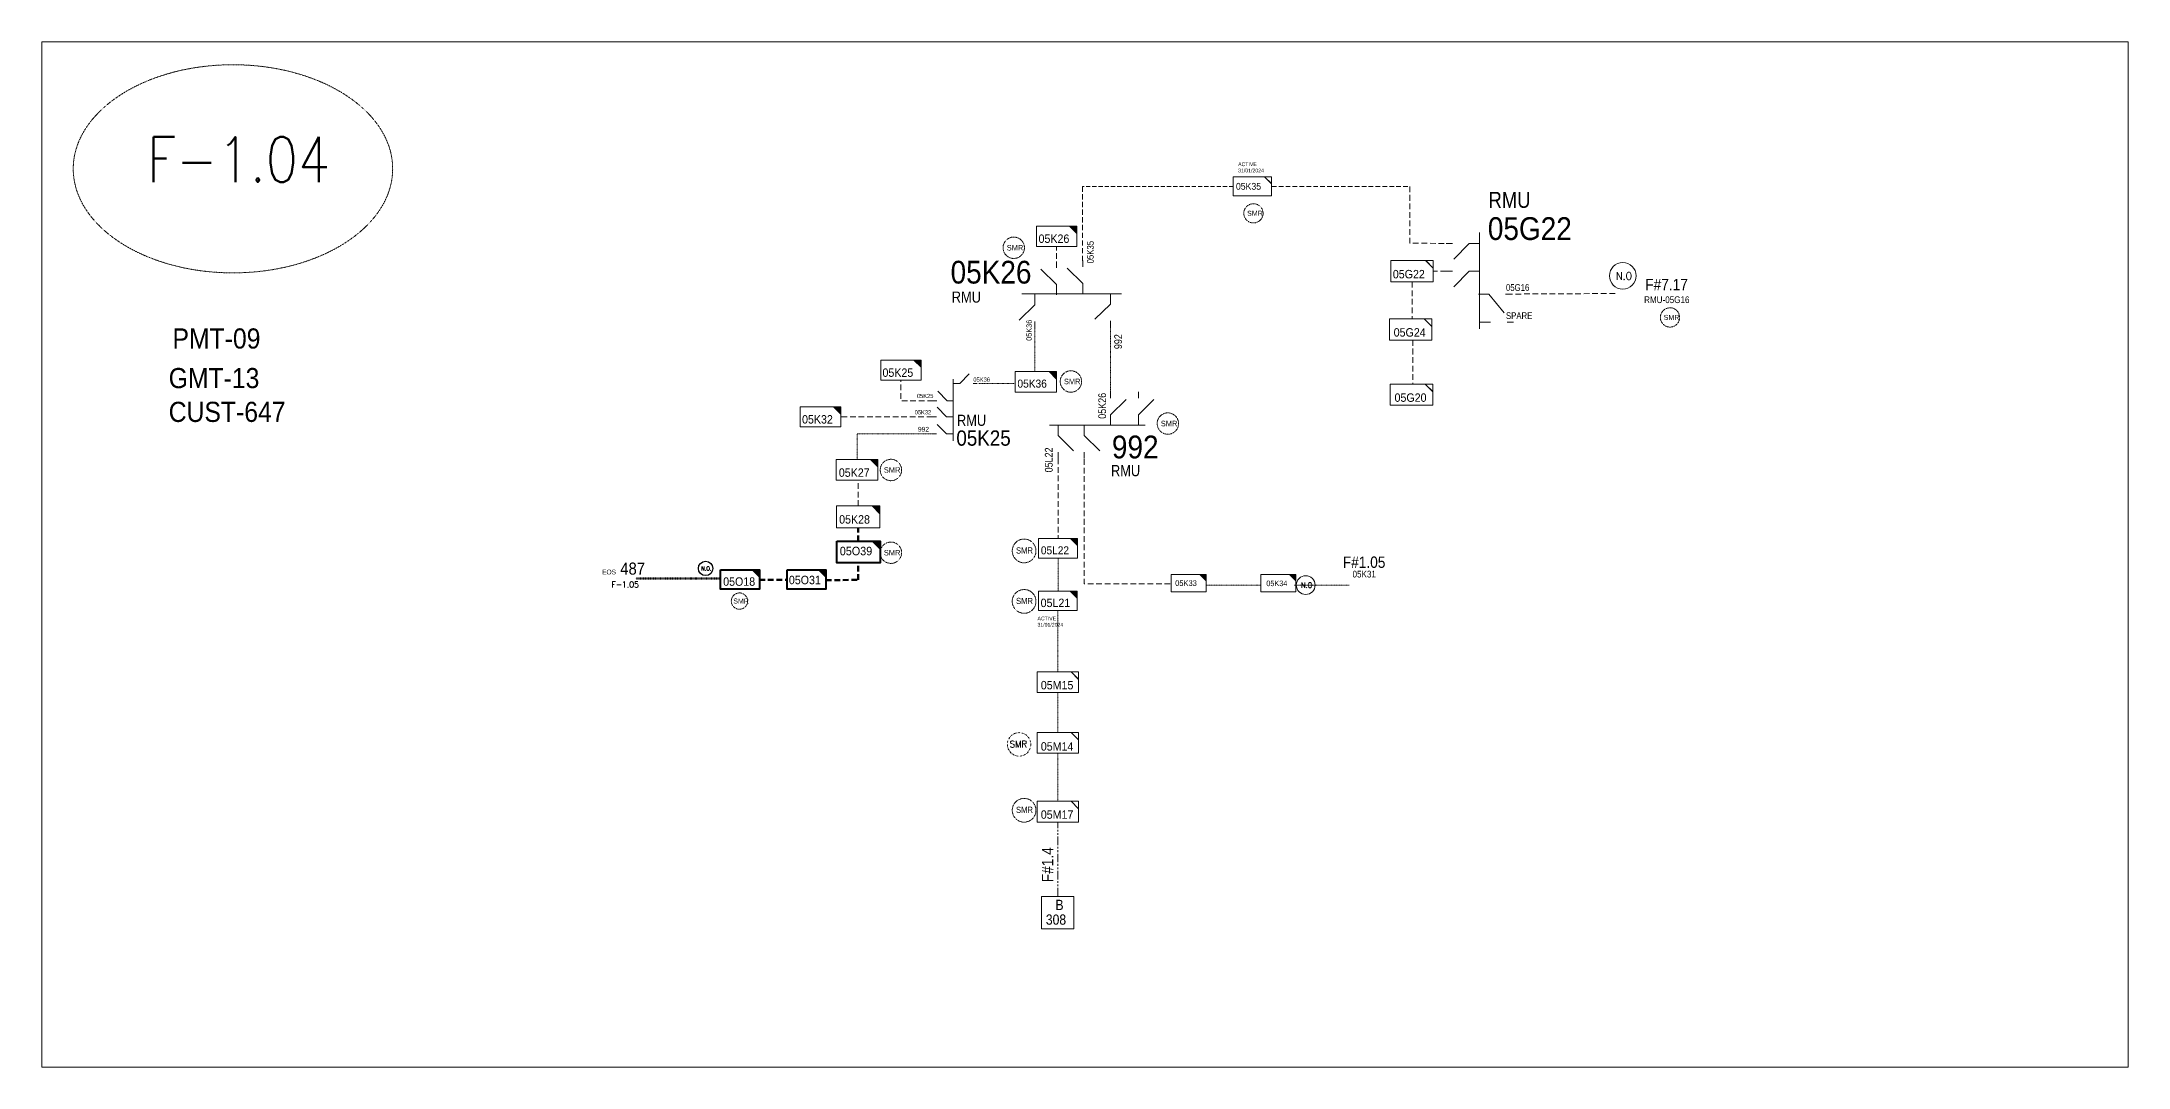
# Model space of a CAD drawing. Header units: metres. Extents: x 65984 to 144644, y -19036 to 23726.
# Drawn here: x 115238 to 116155, y 13446 to 13897 of the extents above; entities that cross this region are included whole.
import ezdxf
from ezdxf.enums import TextEntityAlignment as Align

# ---------------------------------------------------------------- set-up
doc = ezdxf.new("R2010")
doc.units = ezdxf.units.M
doc.header["$MEASUREMENT"] = 0
for name, pattern in [('( Hidden )', [0.375, 0.25, -0.125]), ('( Phantom )', [2.5, 1.25, -0.25, 0.25, -0.25, 0.25, -0.25]), ('DGN Style 3', [0.013877, 0, -0.013877]), ('DGN Style 4', [1.6, 0.8, -0.4, 0, -0.4])]:
    doc.linetypes.add(name, pattern=pattern)
doc.layers.get('0').update_dxf_attribs({"color": 95, "lineweight": 40})
for name, color, linetype, lineweight in [('d_eos', 111, 'Continuous', 40), ('d_eos no', 121, 'Continuous', 40), ('d_switch', 95, 'Continuous', 40), ('d_tf no', 6, 'Continuous', 40), ('d_ug cable', 95, 'Continuous', 40), ('d_ug main line', 95, 'Continuous', 40), ('d_unit sub', 7, 'Continuous', 40), ('FDR  1  05', 172, 'Continuous', 40), ('fedr no', 95, 'Continuous', 40), ('GRID STATION 01', 7, 'Continuous', 40), ('Level 37', 7, 'Continuous', 0), ('O H MAIN FEEDER', 4, 'Continuous', 100), ('SW N O', 114, 'Continuous', 30)]:
    doc.layers.add(name, color=color, linetype=linetype, lineweight=lineweight)
doc.styles.add('NASKHF', font='naskhf.shx', dxfattribs={"height": 8})
doc.styles.add('Style-Arial', font='arial.ttf')
doc.styles.add('Style-ENGINEERING', font='ENGINEERING.shx')
doc.styles.add('Style-msdefault', font='msdefault.shx')
doc.styles.add('Style-simplex', font='simplex.shx')
doc.styles.add('Style-STANDARD', font='STANDARD.shx')

# ---------------------------------------------------------------- blocks, each defined once
blk = doc.blocks.new('TF_8')
at = {"color": 0, "linetype": 'ByBlock', "lineweight": -2}
blk.add_line((6.3, 4.95), (9.9, 1.35), dxfattribs=at)
blk.add_3dface([(-10.1, 4.95), (9.9, 4.95), (9.9, -5.05), (-10.1, -5.05)], dxfattribs=at)
blk = doc.blocks.new('exist.us-1000kva')
at = {"color": 0, "linetype": 'ByBlock', "lineweight": -2, "flags": 128}
blk.add_lwpolyline([(40, 12.9), (32.8, 20), (40, 20)], close=True, dxfattribs=at)
at = {"color": 0, "linetype": 'ByBlock', "lineweight": -2, "extrusion": (0, 0, -1)}
blk.add_solid([(-40, 12.9), (-32.8, 20), (-40, 20)], dxfattribs=at)
at = {"color": 0, "linetype": 'ByBlock', "lineweight": -2, "xscale": 2, "yscale": 2}
blk.add_blockref('TF_8', (20.2, 10.1), dxfattribs=at)
blk = doc.blocks.new('*U892')
at = {"layer": 'SW N O', "color": 3}
blk.add_circle((0, 0), 16.8, dxfattribs=at)
at = {"layer": 'SW N O', "color": 3, "style": 'Style-STANDARD'}
blk.add_text('N.O.', height=9.6, dxfattribs=at).set_placement((1.7, -0.2), align=Align.MIDDLE_CENTER)
blk = doc.blocks.new('*U2976')
at = {"layer": 'd_unit sub', "color": 13, "linetype": 'Continuous', "lineweight": 13, "flags": 128}
blk.add_lwpolyline([(20, 10), (20, 2.7), (12.8, 10)], close=True, dxfattribs=at)
at = {"layer": 'd_unit sub', "color": 13, "linetype": 'Continuous', "lineweight": 13, "xscale": 2, "yscale": 2, "zscale": 0.9363321571879382, "rotation": 359.9999999999999}
blk.add_blockref('TF_8', (0.2, 0.1), dxfattribs=at)
blk = doc.blocks.new('*U2977')
at = {"layer": 'd_unit sub', "color": 2, "linetype": 'Continuous', "lineweight": 13, "flags": 128}
blk.add_lwpolyline([(20, 10), (20, 2.7), (12.8, 10)], close=True, dxfattribs=at)
at = {"layer": 'd_unit sub', "color": 2, "linetype": 'Continuous', "lineweight": 13, "xscale": 2, "yscale": 2, "zscale": 0.9363321571879382, "rotation": 359.9999999999999}
blk.add_blockref('TF_8', (0.2, 0.1), dxfattribs=at)
blk = doc.blocks.new('*U2978')
at = {"layer": 'd_unit sub', "color": 13, "linetype": 'Continuous', "lineweight": 13, "flags": 128}
blk.add_lwpolyline([(8.54, 1.23), (5.47, 4.25), (8.54, 4.25)], close=True, dxfattribs=at)
at = {"layer": 'd_unit sub', "color": 13, "linetype": 'Continuous', "lineweight": 13, "xscale": 0.8535245333131423, "yscale": 0.8535245333131423, "zscale": 0.3903911822581667, "rotation": 359.9999999999999}
blk.add_blockref('TF_8', (0.09, 0.03), dxfattribs=at)
blk = doc.blocks.new('*U3778')
at = {"layer": 'd_unit sub', "color": 2, "linetype": 'Continuous', "lineweight": 13, "flags": 128}
blk.add_lwpolyline([(8.54, 1.23), (5.47, 4.25), (8.54, 4.25)], close=True, dxfattribs=at)
at = {"layer": 'd_unit sub', "color": 2, "linetype": 'Continuous', "lineweight": 13, "xscale": 0.8535245333131423, "yscale": 0.8535245333131423, "zscale": 0.3903911822581667, "rotation": 359.9999999999999}
blk.add_blockref('TF_8', (0.09, 0.03), dxfattribs=at)
blk = doc.blocks.new('*U1430')
at = {"layer": 'SW N O', "color": 3, "lineweight": 13}
blk.add_circle((0, 0), 16.8, dxfattribs=at)
at = {"layer": 'SW N O', "color": 3, "lineweight": 13, "style": 'Style-STANDARD'}
blk.add_text('N.O', height=9.6, dxfattribs=at).set_placement((1.7, -0.2), align=Align.MIDDLE_CENTER)

msp = doc.modelspace()

# ---------------------------------------------------------------- linework, layer by layer
at = {"layer": 'd_eos', "color": 7, "linetype": 'Continuous', "lineweight": 13, "ltscale": 0.625574}
for p, q in [((115857.84, 13808.1), (115855.07, 13808.1)), ((115865.14, 13808.1), (115858.47, 13801.24)), ((115869.69, 13808.1), (115865.14, 13808.1)), ((115869.69, 13770.58), (115869.69, 13812.99)), ((115857.84, 13795.94), (115855.07, 13795.94)), ((115865.14, 13795.93), (115858.47, 13789.07)), ((115869.69, 13795.93), (115865.14, 13795.93)), ((115869.28, 13785.91), (115873.83, 13785.91)), ((115873.83, 13785.91), (115880.49, 13777.6)), ((115881.13, 13785.91), (115883.9, 13785.91)), ((115674.29, 13773.82), (115674.29, 13771.06)), ((115707.52, 13774.19), (115707.52, 13771.42)), ((115870.05, 13773.58), (115874.61, 13773.58)), ((115881.91, 13773.58), (115884.67, 13773.58))]:
    msp.add_line(p, q, dxfattribs=at)
at = {"layer": 'd_eos', "color": 2, "linetype": 'Continuous', "lineweight": 13, "ltscale": 0.625574}
for p, q in [((115683.89, 13797.47), (115683.89, 13800.24)), ((115695.36, 13797.89), (115695.36, 13800.66)), ((115683.88, 13790.18), (115677.02, 13796.84)), ((115683.89, 13785.62), (115683.89, 13790.18)), ((115695.35, 13790.59), (115688.49, 13797.25)), ((115695.36, 13786.04), (115695.36, 13790.59)), ((115674.29, 13781.12), (115667.43, 13774.46)), ((115668.55, 13786.04), (115712.41, 13786.04)), ((115674.29, 13785.68), (115674.29, 13781.12)), ((115707.52, 13781.48), (115700.66, 13774.82)), ((115707.52, 13786.04), (115707.52, 13781.48)), ((115707.52, 13740.18), (115707.52, 13742.95)), ((115707.53, 13732.89), (115714.39, 13739.55)), ((115719.82, 13740.18), (115719.82, 13742.95)), ((115719.83, 13732.88), (115726.69, 13739.55)), ((115722.83, 13728.33), (115680.76, 13728.33)), ((115684.52, 13728.33), (115684.52, 13723.77)), ((115696.02, 13728.33), (115696.02, 13723.77)), ((115707.53, 13728.33), (115707.53, 13732.89)), ((115719.83, 13728.33), (115719.83, 13732.88)), ((115684.52, 13723.77), (115691.38, 13717.11)), ((115684.52, 13716.48), (115684.52, 13713.71)), ((115696.02, 13723.77), (115702.89, 13717.11)), ((115696.02, 13716.48), (115696.02, 13713.71))]:
    msp.add_line(p, q, dxfattribs=at)
at = {"layer": 'd_eos', "color": 7, "linetype": 'Continuous', "lineweight": 13, "ltscale": 0.466025}
for p, q in [((115638.38, 13748.53), (115638.38, 13721.45)), ((115638.61, 13746.68), (115641.42, 13746.68)), ((115641.42, 13746.68), (115645.53, 13750.91)), ((115647.21, 13746.68), (115648.92, 13746.68)), ((115631.32, 13739.06), (115629.61, 13739.06)), ((115635.57, 13731.98), (115631.46, 13736.22)), ((115635.83, 13739.06), (115631.71, 13743.3)), ((115638.64, 13739.06), (115635.83, 13739.06)), ((115631.07, 13731.98), (115629.36, 13731.98)), ((115635.57, 13724.47), (115631.46, 13728.7)), ((115638.38, 13731.98), (115635.57, 13731.98)), ((115631.07, 13724.47), (115629.36, 13724.47)), ((115638.38, 13724.47), (115635.57, 13724.47))]:
    msp.add_line(p, q, dxfattribs=at)
at = {"layer": 'd_ug cable', "color": 2, "linetype": '( Hidden )', "lineweight": 13, "ltscale": 10}
msp.add_line((115683.89, 13801.35), (115683.89, 13806.84), dxfattribs=at)
at = {"layer": 'd_ug cable', "color": 13, "linetype": '( Hidden )', "lineweight": 13, "ltscale": 10}
msp.add_line((115855.07, 13795.94), (115849.43, 13795.94), dxfattribs=at)
at = {"layer": 'd_ug cable', "color": 13, "linetype": '( Hidden )', "lineweight": 158, "ltscale": 10}
for p, q in [((115596.7, 13677.45), (115596.7, 13683.28)), ((115596.7, 13660.36), (115596.7, 13667.9))]:
    msp.add_line(p, q, dxfattribs=at)
at = {"layer": 'd_ug cable', "color": 17, "linetype": 'DGN Style 3', "lineweight": 13}
for p, q in [((115749.6, 13658.06), (115773.78, 13658.07)), ((115788.33, 13658.06), (115812.51, 13658.07)), ((115684.41, 13620.01), (115684.41, 13646.91)), ((115684.41, 13610.9), (115684.41, 13593.39)), ((115684.41, 13584.28), (115684.41, 13563.17))]:
    msp.add_line(p, q, dxfattribs=at)
at = {"layer": 'd_ug cable', "color": 13, "linetype": '( Hidden )', "lineweight": 13, "ltscale": 7.29, "flags": 128}
msp.add_lwpolyline([(115761.55, 13833.16), (115695.34, 13833.12)], dxfattribs=at)
at = {"layer": 'd_ug cable', "color": 13, "linetype": '( Hidden )', "lineweight": 13, "ltscale": 9, "flags": 128}
msp.add_lwpolyline([(115695.34, 13833.12), (115695.34, 13800.42)], dxfattribs=at)
at = {"layer": 'd_ug cable', "color": 13, "linetype": '( Hidden )', "lineweight": 13, "ltscale": 8.1, "flags": 128}
msp.add_lwpolyline([(115838.23, 13833.17), (115778.04, 13833.17)], dxfattribs=at)
at = {"layer": 'd_ug cable', "color": 13, "linetype": '( Hidden )', "lineweight": 13, "ltscale": 10, "flags": 128}
for points in [[(115839.08, 13833.17), (115839.08, 13833.17), (115839.08, 13833.17), (115839.08, 13808.32), (115855.07, 13808.1)], [(115840.1, 13791.27), (115840.1, 13775.02)], [(115929.28, 13786.16), (115883.9, 13785.91)], [(115840.47, 13765.69), (115840.47, 13746.39)], [(115629.61, 13739.06), (115615.47, 13739.06), (115615.47, 13748.06)], [(115629.36, 13731.98), (115589.01, 13731.98)], [(115684.52, 13713.71), (115684.52, 13678.5)], [(115733.84, 13658.64), (115696.02, 13658.7), (115696.02, 13713.71)], [(115596.76, 13692.83), (115596.76, 13704.09)], [(115596.7, 13677.45), (115596.7, 13683.22)]]:
    msp.add_lwpolyline(points, dxfattribs=at)
at = {"layer": 'd_ug cable', "color": 13, "linetype": 'DGN Style 3', "lineweight": 13, "flags": 128}
for points in [[(115707.52, 13771.42), (115707.52, 13742.95)], [(115674.35, 13751.91), (115674.35, 13771.08)], [(115649.79, 13746.68), (115665.4, 13746.68)], [(115629.36, 13724.47), (115596.22, 13724.47), (115596.22, 13713.3)], [(115684.52, 13655.45), (115684.52, 13669.97), (115684.52, 13669.97)]]:
    msp.add_lwpolyline(points, dxfattribs=at)
at = {"layer": 'd_ug cable', "color": 234, "linetype": 'DGN Style 3', "lineweight": 100, "flags": 128}
msp.add_lwpolyline([(115536.19, 13661.03), (115498.98, 13661.03)], dxfattribs=at)
at = {"layer": 'd_ug cable', "color": 13, "linetype": '( Hidden )', "lineweight": 158, "ltscale": 10, "flags": 128}
for points in [[(115553.3, 13660.36), (115565.45, 13660.36)], [(115582.52, 13660.3), (115596.7, 13660.36)]]:
    msp.add_lwpolyline(points, dxfattribs=at)
at = {"layer": 'd_ug cable', "color": 2, "linetype": 'DGN Style 3', "lineweight": 13}
for centre, radius in [((115770.39, 13821.37), 4.23), ((115665.07, 13806.25), 4.7), ((115953.44, 13775.65), 4.23), ((115690.19, 13747.52), 4.7), ((115732.78, 13729.03), 4.7), ((115611.08, 13708.65), 4.7), ((115611.08, 13672.32), 4.7), ((115669.62, 13673.11), 5.22), ((115544.54, 13651.07), 3.58), ((115669.62, 13650.94), 5.22), ((115669.62, 13559.21), 5.22)]:
    msp.add_circle(centre, radius, dxfattribs=at)
at = {"layer": 'd_ug cable', "color": 2, "linetype": 'DGN Style 4', "lineweight": 13}
msp.add_circle((115667.4, 13588.15), 5.15, dxfattribs=at)
at = {"layer": 'd_ug main line', "color": 13, "linetype": '( Phantom )', "lineweight": 13, "ltscale": 3, "flags": 128}
msp.add_lwpolyline([(115684.41, 13521.38), (115684.41, 13554.05)], dxfattribs=at)
at = {"layer": 'fedr no', "color": 82, "linetype": 'DGN Style 3', "lineweight": 13, "true_color": 0x1dc70e}
msp.add_ellipse((115321.97, 13840.92), major_axis=(70.18, 0), ratio=0.651175, dxfattribs=at)
at = {"layer": 'GRID STATION 01', "color": 13, "lineweight": 13, "ltscale": 0.379284, "flags": 128}
msp.add_lwpolyline([(115691.51, 13521.38), (115677.32, 13521.38), (115677.32, 13507.19), (115691.51, 13507.19)], close=True, dxfattribs=at)
at = {"layer": 'O H MAIN FEEDER', "color": 140, "linetype": 'Continuous', "lineweight": 13, "flags": 128}
msp.add_lwpolyline([(115237.94, 13896.71), (116154.8, 13896.71), (116154.8, 13446.36), (115237.94, 13446.36)], close=True, dxfattribs=at)

# ---------------------------------------------------------------- block references
at = {"layer": 'd_unit sub', "color": 2, "linetype": 'Continuous', "lineweight": 13}
for name, p, xscale, yscale, zscale in [('*U3778', (115769.88, 13833.19), 0.9838491683373038, 0.9838491683373038, 0.9838491683373038), ('*U2977', (115684.41, 13558.61), 0.4557808501827548, 0.4557808501827548, 0.4557808501827548)]:
    msp.add_blockref(name, p, dxfattribs=dict(at, xscale=xscale, yscale=yscale, zscale=zscale))
at = {"layer": 'd_unit sub', "color": 2, "linetype": 'Continuous', "lineweight": 13, "rotation": 359.9999999999999}
for name, p, xscale, yscale, zscale in [('exist.us-1000kva', (115675.01, 13806.84), 0.4437968931537534, 0.4437968931537534, 0.4267622666565712), ('exist.us-1000kva', (115665.7, 13742.77), 0.4550546549768613, 0.4550546549768613, 0.3840860399909141), ('exist.us-1000kva', (115587.06, 13704.15), 0.4576394798796983, 0.4576394798796983, 0.4267622666565712), ('TF_8', (115684.51, 13588.88), 0.9115617003731556, 0.9115617003731556, 0.4267622666565712)]:
    msp.add_blockref(name, p, dxfattribs=dict(at, xscale=xscale, yscale=yscale, zscale=zscale))
at = {"layer": 'd_unit sub', "color": 13, "linetype": 'Continuous', "lineweight": 13}
for name, p, xscale, yscale, zscale in [('*U2978', (115840.09, 13795.95), 1.093165742597004, 1.093165742597004, 1.093165742597004), ('*U2978', (115839.46, 13770.37), 1.093165742597004, 1.093165742597004, 1.093165742597004), ('*U2978', (115839.84, 13741.74), 1.093165742597004, 1.093165742597004, 1.093165742597004), ('*U2976', (115684.41, 13615.45), 0.4557808501827548, 0.4557808501827548, 0.4557808501827548)]:
    msp.add_blockref(name, p, dxfattribs=dict(at, xscale=xscale, yscale=yscale, zscale=zscale))
at = {"layer": 'd_unit sub', "color": 13, "linetype": 'Continuous', "lineweight": 13, "zscale": 0.4267622666565712, "rotation": 359.9999999999999}
for p, xscale, yscale in [((115606.59, 13748.06), 0.4437968931537534, 0.4437968931537534), ((115571.26, 13727.54), 0.4437968931537534, 0.4437968931537534), ((115587.14, 13683.28), 0.4783162973964868, 0.4783162973964868)]:
    msp.add_blockref('exist.us-1000kva', p, dxfattribs=dict(at, xscale=xscale, yscale=yscale))
at = {"layer": 'd_unit sub', "color": 2, "linetype": 'Continuous', "lineweight": 40, "rotation": 359.9999999999999}
for p, xscale, yscale, zscale in [((115587.3, 13667.9), 0.4774766199953956, 0.4774766199953956, 0.3840860399909141), ((115536.23, 13656.34), 0.4267622666565712, 0.4267622666565712, 0.4267622666565712)]:
    msp.add_blockref('exist.us-1000kva', p, dxfattribs=dict(at, xscale=xscale, yscale=yscale, zscale=zscale))
at = {"layer": 'd_unit sub', "color": 13, "linetype": 'Continuous', "lineweight": 40, "xscale": 0.4267622666565712, "yscale": 0.4267622666565712, "zscale": 0.4267622666565712, "rotation": 359.9999999999999}
msp.add_blockref('exist.us-1000kva', (115565.45, 13656.26), dxfattribs=at)
at = {"layer": 'FDR  1  05', "color": 2, "linetype": 'Continuous', "lineweight": 13, "xscale": 0.4267622666565712, "yscale": 0.4267622666565712, "zscale": 0.4267622666565712, "rotation": 359.9999999999999}
msp.add_blockref('exist.us-1000kva', (115675.98, 13669.97), dxfattribs=at)
at = {"layer": 'FDR  1  05', "color": 13, "linetype": 'Continuous', "lineweight": 13, "xscale": 0.3840860399909141, "yscale": 0.3840860399909141, "zscale": 0.3840860399909141, "rotation": 359.9999999999999}
for p in [(115734.24, 13655.09), (115773.7, 13655.09)]:
    msp.add_blockref('exist.us-1000kva', p, dxfattribs=at)
at = {"layer": 'FDR  1  05', "color": 131, "linetype": 'Continuous', "lineweight": 13, "xscale": 0.4267622666565712, "yscale": 0.4267622666565712, "zscale": 0.4267622666565712, "rotation": 359.9999999999999}
msp.add_blockref('exist.us-1000kva', (115675.88, 13646.91), dxfattribs=at)
at = {"layer": 'SW N O', "color": 3, "lineweight": 13}
for p, xscale, yscale, zscale in [((115932.66, 13793.93), 0.3484103451221378, 0.3484103451221378, 0.3484103451221378), ((115793.35, 13658.1), 0.2463282206125762, 0.2463282206125762, 0.2463282206125762)]:
    msp.add_blockref('*U1430', p, dxfattribs=dict(at, xscale=xscale, yscale=yscale, zscale=zscale))
at = {"layer": 'SW N O', "color": 3, "xscale": 0.1880806114774439, "yscale": 0.1880806114774439, "zscale": 0.1880806114774439}
msp.add_blockref('*U892', (115529.65, 13665.42), dxfattribs=at)

# ---------------------------------------------------------------- texts
at = {"layer": 'd_eos no', "color": 7, "linetype": 'Continuous', "lineweight": 13, "style": 'Style-Arial', "width": 0.88}
for s, height, p in [('05G22', 10, (115873.39, 13819.66)), ('PMT-09', 8.843, (115295.4, 13770.83)), ('GMT-13', 8.843, (115293.73, 13753.44)), ('CUST-647', 8.843, (115293.73, 13738.6)), ('05K25', 6.718, (115639.85, 13726.03))]:
    msp.add_text(s, height=height, dxfattribs=at).set_placement(p, align=Align.TOP_LEFT)
at = {"layer": 'd_eos no', "color": 2, "linetype": 'Continuous', "lineweight": 13, "style": 'Style-Arial', "width": 0.88}
for s, p in [('05K26', (115637.31, 13800.52)), ('992', (115708.2, 13723.75))]:
    msp.add_text(s, height=10, dxfattribs=at).set_placement(p, align=Align.TOP_LEFT)
at = {"layer": 'd_eos no', "color": 7, "linetype": 'Continuous', "lineweight": 140, "ltscale": 0.597298, "style": 'Style-Arial', "width": 0.88}
msp.add_text('487', height=5.314, dxfattribs=at).set_placement((115492.16, 13668.01), align=Align.TOP_LEFT)
at = {"layer": 'd_switch', "color": 191, "linetype": 'Continuous', "lineweight": 13, "style": 'Style-ENGINEERING', "width": 0.857143}
msp.add_text('05K35', height=2.982, rotation=90, dxfattribs=at).set_placement((115697.23, 13809.25), align=Align.TOP_RIGHT)
for s, height, p in [('05G16', 2.982, (115881.35, 13790.28)), ('SPARE', 2.982, (115881.35, 13777.92)), ('992', 2.118, (115622.98, 13727.59))]:
    msp.add_text(s, height=height, dxfattribs=at).set_placement(p, align=Align.TOP_LEFT)
for s, height, p in [('05K36', 2.336, (115670.61, 13765.38)), ('992', 3.43, (115709.21, 13761.74)), ('05K26', 3.43, (115702.2, 13731.15))]:
    msp.add_text(s, height=height, rotation=90, dxfattribs=at).set_placement(p, align=Align.TOP_LEFT)
for s, p in [('05K36', (115654.62, 13749.28)), ('05K25', (115629.77, 13742.08))]:
    msp.add_text(s, height=1.841, dxfattribs=at).set_placement(p, align=Align.TOP_RIGHT)
at = {"layer": 'd_switch', "color": 2, "linetype": 'Continuous', "lineweight": 13, "style": 'Style-ENGINEERING', "width": 0.857143}
msp.add_text('05L22', height=3.43, rotation=90, dxfattribs=at).set_placement((115678.74, 13707.61), align=Align.TOP_LEFT)
at = {"layer": 'd_switch', "color": 191, "linetype": 'Continuous', "lineweight": 13, "insert": (115621.51, 13734.93), "char_height": 1.8409, "attachment_point": 1, "style": 'NASKHF'}
msp.add_mtext('\\FENGINEERING;\\H1x;\\W0.857143;05K32\\P', dxfattribs=at)
at = {"layer": 'd_tf no', "color": 2, "linetype": 'Continuous', "lineweight": 13, "style": 'Style-msdefault', "width": 0.945946}
for s, height, p in [('05K35', 3.015, (115762.71, 13834.73)), ('05K26', 3.7, (115675.96, 13812.08)), ('05K36', 3.534, (115666.69, 13748.35)), ('05K27', 3.7, (115588.2, 13709.36)), ('05L22', 3.517, (115676.98, 13675.12)), ('05M14', 3.7, (115676.96, 13589.11)), ('05M17', 3.7, (115676.96, 13559.18))]:
    msp.add_text(s, height=height, dxfattribs=at).set_placement(p, align=Align.TOP_LEFT)
at = {"layer": 'd_tf no', "color": 13, "linetype": 'Continuous', "lineweight": 13, "style": 'Style-msdefault', "width": 0.945946}
for s, p in [('05G22', (115831.64, 13796.51)), ('05G24', (115832.02, 13770.92)), ('05K25', (115607.38, 13753.26)), ('05G20', (115832.39, 13742.29)), ('05K32', (115572.04, 13732.74)), ('05K28', (115588.34, 13688.8)), ('05M15', (115676.96, 13616.02))]:
    msp.add_text(s, height=3.7, dxfattribs=at).set_placement(p, align=Align.TOP_LEFT)
at = {"layer": 'd_tf no', "color": 2, "linetype": 'Continuous', "lineweight": 40, "style": 'Style-msdefault', "width": 0.945946}
for s, height, p in [('05O39', 3.749, (115588.63, 13674.93)), ('05O18', 3.7, (115537.38, 13661.5))]:
    msp.add_text(s, height=height, dxfattribs=at).set_placement(p, align=Align.TOP_LEFT)
at = {"layer": 'd_tf no', "color": 13, "linetype": 'Continuous', "lineweight": 40, "style": 'Style-msdefault', "width": 0.945946}
for s, height, p in [('05O31', 3.7, (115566.25, 13662.19)), ('05K33', 2.523, (115735.99, 13660.23)), ('05K34', 2.451, (115776.04, 13660.09))]:
    msp.add_text(s, height=height, dxfattribs=at).set_placement(p, align=Align.TOP_LEFT)
at = {"layer": 'd_tf no', "color": 131, "linetype": 'Continuous', "lineweight": 13, "style": 'Style-msdefault', "width": 0.945946}
msp.add_text('05L21', height=3.7, dxfattribs=at).set_placement((115676.88, 13652.15), align=Align.TOP_LEFT)
at = {"layer": 'd_tf no', "color": 1, "linetype": 'Continuous', "lineweight": 13, "ltscale": 0.9, "style": 'Style-simplex', "width": 0.909091}
msp.add_text('SMR', height=3.004, dxfattribs=at).set_placement((115667.12, 13588.25), align=Align.MIDDLE_CENTER)
at = {"layer": 'd_tf no', "color": 131, "linetype": 'Continuous', "lineweight": 40, "char_height": 1.6462, "attachment_point": 1, "style": 'NASKHF'}
for insert in [(115763.67, 13843.73), (115675.49, 13644.27)]:
    msp.add_mtext('\\Fmsdefault;\\H1x;\\W0.945946;ACTIVE\\P31/01/2024', dxfattribs=dict(at, insert=insert))
at = {"layer": 'd_tf no', "color": 1, "lineweight": 13, "attachment_point": 1, "style": 'NASKHF'}
for insert, char_height in [((115767.61, 13822.48), 2.1915), ((115661.99, 13807.48), 2.435), ((115950.67, 13776.76), 2.1915), ((115687.11, 13748.74), 2.435), ((115729.7, 13730.26), 2.435), ((115608, 13709.88), 2.435), ((115608, 13673.55), 2.435), ((115666.07, 13674.67), 2.7055), ((115541.8, 13652.21), 2.1915), ((115666.07, 13652.5), 2.7055), ((115666.07, 13560.77), 2.7055)]:
    msp.add_mtext('\\Fmsdefault;\\H1x;\\W0.925;SMR\\P', dxfattribs=dict(at, insert=insert, char_height=char_height))
at = {"layer": 'fedr no', "color": 6, "linetype": 'Continuous', "lineweight": 13, "style": 'Style-STANDARD', "width": 0.909091}
msp.add_text('F-1.04', height=19.842, dxfattribs=at).set_placement((115324.44, 13844.98), align=Align.MIDDLE_CENTER)
at = {"layer": 'fedr no', "color": 2, "linetype": 'Continuous', "lineweight": 40, "insert": (115494.3, 13658.35), "char_height": 2.715, "attachment_point": 5, "style": 'Style-STANDARD'}
msp.add_mtext('F-1.05', dxfattribs=at)
at = {"layer": 'GRID STATION 01', "color": 55, "linetype": 'Continuous', "lineweight": 13, "style": 'Style-msdefault', "width": 0.9}
for s, p in [('F#7.17', (115942.56, 13792.57)), ('F#1.05', (115809.65, 13670.65))]:
    msp.add_text(s, height=5, dxfattribs=at).set_placement(p, align=Align.TOP_LEFT)
at = {"layer": 'GRID STATION 01', "color": 13, "linetype": 'Continuous', "lineweight": 13, "style": 'Style-msdefault', "width": 0.9}
msp.add_text('F#1.4', height=5, rotation=90, dxfattribs=at).set_placement((115677.43, 13527.61), align=Align.TOP_LEFT)
at = {"layer": 'GRID STATION 01', "color": 13, "linetype": 'Continuous', "lineweight": 13, "style": 'Style-msdefault', "width": 0.888889}
for s, p in [('B', (115683.39, 13519.91)), ('308', (115679.16, 13513.46))]:
    msp.add_text(s, height=4.5, dxfattribs=at).set_placement(p, align=Align.TOP_LEFT)
at = {"layer": 'GRID STATION 01', "color": 2, "linetype": 'Continuous', "lineweight": 13, "char_height": 2.9523, "attachment_point": 1, "style": 'NASKHF'}
for s, insert in [('\\Fmsdefault;\\H1x;\\W0.9;RMU-05G16', (115942.05, 13784.9)), ('\\Fmsdefault;\\H1x;\\W0.9;05K31', (115813.93, 13664.39))]:
    msp.add_mtext(s, dxfattribs=dict(at, insert=insert))
at = {"layer": 'Level 37', "color": 7, "linetype": 'Continuous', "lineweight": 13, "style": 'Style-msdefault', "width": 0.86}
for height, p in [(7.024, (115892.11, 13830.79)), (4.9, (115652.94, 13732.91))]:
    msp.add_text('RMU', height=height, rotation=0.00037, dxfattribs=at).set_placement(p, align=Align.TOP_RIGHT)
at = {"layer": 'Level 37', "color": 2, "linetype": 'Continuous', "lineweight": 13, "style": 'Style-msdefault', "width": 0.86}
for p in [(115650.66, 13787.03), (115720.61, 13710.82)]:
    msp.add_text('RMU', height=4.9, rotation=0.00037, dxfattribs=at).set_placement(p, align=Align.TOP_RIGHT)
at = {"layer": 'Level 37', "color": 7, "linetype": 'Continuous', "lineweight": 100, "ltscale": 0.531129, "style": 'Style-msdefault', "width": 0.86}
msp.add_text('EOS', height=2.118, rotation=0.00037, dxfattribs=at).set_placement((115490.3, 13664.91), align=Align.TOP_RIGHT)

doc.saveas('drawing.dxf')
